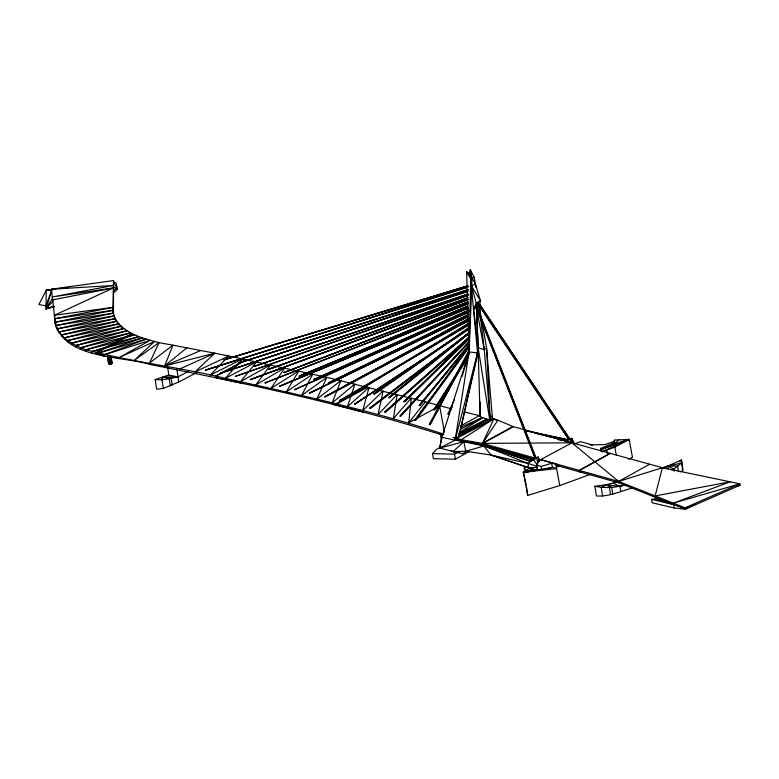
<?xml version="1.0" encoding="UTF-8"?>
<svg xmlns="http://www.w3.org/2000/svg" width="779" height="779" viewBox="0 0 779 779"><rect width="100%" height="100%" fill="white"/><g stroke="black" fill="none" stroke-linecap="round" stroke-linejoin="round"><path stroke-width="1.17" d="M469.552 349.401L429.336 424.224L429.794 424.925L469.503 351.066L441.868 437.331L439.677 448.081L455.131 440.125L469.104 351.933L469.143 333.996M480.253 402.052L480.078 416.531L490.205 420.397L492.435 418.45L486.583 347.901L479.241 306.235L480.497 300.85L475.365 283.829L469.299 273.01L466.631 271.871L469.104 351.933L462.122 376.374M600.901 450.778L600.93 448.324L614.193 442.647L614.436 443.981L601.174 449.649L601.154 451.333M113.987 316.401L112.887 310.305L113.549 280.586L51.424 289.194L54.598 316.663C57.646 359.82 120.949 355.351 149.753 364.436C248.335 383.901 347.025 404.681 442.842 435.227M113.471 314.55L113.549 280.586M469.104 351.933L470.73 278.95L466.631 271.871L472.093 278.171L469.104 351.933L477.566 352.945L478.442 351.027L476.427 307.734L478.384 301.989L478.374 304.599L568.709 439.492L569.897 438.986L479.251 303.625L478.744 303.781M55.874 289.067L46.224 290.246L46.019 308.844L54.287 306.829M491.948 416.122L492.406 419.199L493.915 418.82L497.859 420.222L513.507 426.717L662.413 467.721L739.826 483.837L740.05 485.22L685.257 509.193L674.108 507.976L652.15 502.767L651.614 499.388L655.606 498.891L673.562 504.549L674.108 507.976M602.264 451.771L614.806 447.156L629.12 439.414L614.436 443.981L614.612 440.096L629.12 439.414L632.47 457.37L628.332 459.318M680.661 471.821L682.667 470.759L682.813 468.656L681.44 459.98L662.306 468.51M479.163 304.141L479.251 303.625M456.056 452.219L439.668 448.081L441.868 437.331L455.131 440.125L455.306 438.071L458.802 436.853L477.566 352.945L470.73 278.95L474.245 277.314L470.302 269.807L469.299 273.01M458.821 436.815L478.442 351.027L473.613 309.234L476.261 303.128L480.497 300.85L471.519 286.039L475.365 283.829M535.076 458.461L536.118 457.916L535.076 458.461L475.511 305.972L476.339 304.978L475.511 305.972M477.566 352.945L455.131 440.125L482.688 444.77L535.007 459.386M465.287 366.227L469.299 352.332M54.199 306.585L46.019 308.844L51.638 290.586L51.424 289.194L113.442 285.474L52.3 296.935L113.383 287.948L54.374 315.281L55.075 323.616M108.709 363.111L109.615 364.095L112.01 363.374L111.076 357.142M477.108 354.416L478.442 351.027L477.741 345.029M163.347 388.419L178.732 382.002L177.924 376.909L163.259 377.026L161.993 379.87L163.347 388.419L156.696 389.208L155.167 379.558L168.712 375.03L177.924 376.909L188.372 371.456M440.661 445.88L439.677 448.081L463.826 441.722L484.158 445.939L530.48 461.363L534.754 458.305L538.201 457.059L539.633 461.363M447.935 413.99L454.498 399.432M448.723 413.522L452.112 407.154M450.272 410.075L452.268 405.655M46.224 290.246L38.95 304.501L45.805 305.894L51.638 290.586L46.224 290.246L52.261 289.632M430.514 423.932L429.404 424.107L430.514 423.932L468.919 352.488M539.613 469.912L537.335 469.279L536.575 465.18L540.061 459.522L556.605 464.157L557.121 466.923L559.38 466.095M52.816 306.351L46.019 308.844L52.514 298.318M467.799 357.668L434.916 409.803L433.815 409.812L468.53 354.766M433.815 409.812L451.275 382.917M452.56 380.882L466.046 359.489M467.332 357.454L468.617 355.419M475.628 306.176L473.613 309.234L476.427 307.734L484.285 349.781L490.215 420.407M476.368 305.047L478.384 301.989M497.859 420.222L482.474 443.378L482.688 444.77L491.101 455.043L535.494 470.127M612.907 442.579L614.612 440.096M469.581 346.645L415.976 420.173L414.886 420.183L469.455 345.321M414.886 420.183L468.276 347.561M450.155 408.508L425.441 401.798L408.693 422.793L408.917 424.185M469.591 344.785L419.988 405.567L419.229 405.567L469.201 344.318M419.229 405.567L469.698 344.152M467.517 290.275L239.124 362.897L225.374 378.312C179.306 367.104 131.787 362.089 86.05 349.771C73.012 344.951 58.065 337.025 54.851 322.233L112.887 310.305L113.111 311.697M46.019 308.844L52.855 301.278M468.968 451.674L455.364 459.211L433.358 458.656L432.559 453.612L435.812 450.048L439.522 447.467M469.562 341.893L400.883 416.005L400.085 416.044L469.455 341.183M400.085 416.044L469.64 341.221M117.317 289.223L114.571 292.154L113.598 289.33L117.317 289.223L116.246 283.128L113.773 281.969L117.317 289.223L113.656 286.867M450.973 450.437L453.047 451.577L463.301 453.797L465.774 451.245L484.158 445.939L527.958 463.408L536.965 466.348M466.903 451.031L463.301 453.797M679.785 461.684L681.44 459.98L682.667 470.759M161.798 378.487L163.259 377.026L171.205 378.38L177.924 376.909L176.93 368.983M468.919 339.196L405.051 401.584L403.941 401.643L469.211 337.891M403.941 401.643L462.911 344.299M466.397 340.9L468.997 338.359M239.124 362.897L242.727 358.856L210.184 375.108L228.744 355.993L214.77 353.199L194.993 371.973L228.744 355.993L326.849 377.348L425.441 401.798M614.436 443.981L619.062 439.619M455.462 451.801L453.047 451.577L463.826 441.722L465.774 451.245L491.101 455.043L527.958 463.408L534.754 458.305L533.508 459.24C507.645 451.041 481.393 444.566 454.858 439.268L454.634 437.876M469.503 337.619L385.8 412.072L384.787 412.033L469.416 336.762M384.787 412.033L469.649 336.918M533.839 459.065L535.475 458.052M186.863 347.804L164.671 365.945L172.928 345.194L214.77 353.199L179.832 368.915M477.878 345.263L478.121 347.648L484.285 349.781L486.583 347.901L490.234 420.378M468.568 333.772L389.724 397.679L388.653 397.689L469.016 332.536M388.653 397.689L468.744 333.013M468.539 334.025L370.901 408.108L369.791 408.157L468.393 333.344M369.791 408.157L468.656 333.266M468.53 328.65L374.874 393.931L373.813 393.911L468.169 328.144M373.813 393.911L468.831 327.891M468.461 329.575L354.601 404.233L468.345 329.098M354.601 404.233L468.549 329.001M527.889 471.879L530.781 469.98L532.632 470.487L537.335 469.279L523.391 472.317L527.695 495.376L559.77 485.59L590.521 474.294M572.623 443.134L571.932 438.373L564.6 441.323L568.271 439.113L571.932 438.373L574.327 443.533M467.39 306.78L299.136 376.13L467.575 306.176M459.337 432.588L482.863 417.622M329.614 382.82L328.504 382.898L468.578 314.794M468.763 323.694L359.771 390.152L358.7 390.162L469.026 322.964M564.6 441.323L568.271 439.113L567.258 439.736L526.526 430.884L567.54 439.59M468.393 325.33L340.686 400.435L339.586 400.484L468.52 324.668M339.586 400.484L340.686 400.435M537.14 464.488L532.992 459.318L538.201 457.059L538.659 461.509M468.286 316.761L309.458 393.161L468.413 316.157M468.208 308.25L279.69 386.218L468.325 307.695M579.518 470.497L610.288 453.359M512.923 426.464L482.474 443.378L461.226 439.697L452.998 437.389M649.618 464.196L618.643 481.432L538.27 458.967M432.559 453.612L454.566 454.167L458.013 452.248M266.165 382.82L265.074 382.869L468.169 304.014M610.123 453.32L579.128 470.389L579.342 471.782L581.757 471.704M467.78 287.208L205.578 370.113L468.14 286.672M366.831 386.9L335.778 403.834M367.707 387.124L336.664 404.058M448.782 413.396L448.022 413.815L449.113 413.795M460.574 425.977L479.406 415.655L480.585 415.83M468.091 319.439L343.812 386.511L468.822 318.553M343.812 386.511L468.276 318.874M458.286 435.889L488.18 419.647M574.951 443.631L580.579 441.664L592.186 444.858L604.786 444.585L612.09 442.073L614.193 442.647M540.714 459.659L571.922 442.803L618.643 481.432L685.033 507.801L739.826 483.837L673.348 503.156L730.108 481.812L655.139 495.931L662.413 467.721L618.643 481.432L618.857 482.824L685.257 509.193L695.014 504.276M95.71 352.751L132.05 333.48M467.945 302.369L283.829 372.615L468.16 301.804M513.507 426.717L482.474 443.378L535.309 458.14M246.417 359.625L221.44 373.005M215.442 376.218L221.08 373.199M477.371 307.238L479.241 306.235L484.285 349.781M460.37 429.414L482.649 417.544M96.479 354.289L96.255 352.906L132.693 333.802M468.325 321.045L325.671 396.813L324.6 396.813L468.208 320.539M324.6 396.813L468.471 320.432M246.855 359.723L215.627 376.247L215.841 377.64L240.808 382.986M458.802 433.64L486.524 419.024M178.732 382.002L196.493 372.722M358.7 390.162L359.771 390.152M467.897 291.414L220.496 373.219L468.179 290.859M314.92 379.47L313.84 379.5L469.016 310.305M467.945 294.472L254.295 366.325L468.179 293.936M467.381 298.454L268.667 369.314L467.624 297.899M468.15 286.059L223.943 359.859L467.225 285.922M526.682 466.981L524.209 468.062L525.708 470.263L530.528 467.848M458.052 452.657L459.074 452.151M295.679 389.636L294.608 389.656L468.237 312.506M328.504 382.898L468.724 314.171M458.987 433.806L488.014 419.579M458.529 435.987L493.915 418.82L496.418 420.494M309.458 393.161L468.091 316.371M468.111 299.808L250.341 379.607L468.257 299.282M602.225 451.684L629.12 439.414L601.174 449.649L600.93 448.324M460.35 427.535L482.454 417.466M236.446 376.364L235.394 376.364L468.004 295.611M313.84 379.5L468.695 309.993M294.608 389.656L469.104 311.649M200.816 350.472L164.671 365.945L214.77 353.199M624.466 484.635C615.303 488.238 604.504 488.073 594.903 486.31L596.432 495.96C608.896 496.856 620.581 491.198 632.344 487.995M663.416 468.013L667.866 466.134L681.45 463.067L673.893 469.046L671.693 469.941M299.136 376.13L468.13 306.098M279.69 386.218L467.887 307.987M265.074 382.869L468.286 303.479M283.829 372.615L467.585 302.145M104.191 354.805L146.16 339.118L159.004 342.653L172.928 345.194L149.529 363.043L159.004 342.653L134.407 360.219L154.476 341.514L119.294 357.473L150.191 340.335L104.191 354.805L104.415 356.198L96.255 352.906M250.341 379.607L467.721 299.564M536.575 465.18L541.132 466.436L551.629 463.271L556.605 464.157M268.667 369.314L468.218 297.802M235.394 376.364L468.218 295.085M97.755 353.325L142.401 337.882L146.16 339.118L97.755 353.325L104.415 356.198M254.295 366.325L467.624 294.258M220.496 373.219L467.429 291.249M91.708 351.641L138.905 336.616L142.401 337.882L91.708 351.641L91.922 353.023M467.731 289.759L239.776 362.858M238.686 362.917L468.354 289.73M205.578 370.113L467.293 287.1M526.156 484.996L523.391 472.317L530.781 469.98M594.903 486.31L606.763 484.567L618.234 481.763M662.092 467.955L667.866 466.134L677.584 466.105L678.48 471.753M624.622 485.083L620.016 486.534L606.763 484.567L601.261 487.566L602.615 496.106M86.05 349.771L134.631 334.775L138.905 336.616L86.05 349.771L86.274 351.154M223.943 359.859L467.877 285.874M548.192 468.637L552.399 467.371L556.596 468.539L523.391 472.317L532.632 470.487M80.821 347.716L130.716 332.808L134.631 334.775L80.821 347.716L81.045 349.109M736.554 486.242L740.05 485.22M76.03 345.487L127.162 330.724L130.716 332.808L76.03 345.487L76.254 346.879M71.687 343.091L123.988 328.514L127.162 330.724L71.687 343.091L71.911 344.474M67.812 340.53L121.193 326.197L123.988 328.514L67.812 340.53L68.036 341.913M64.628 339.196L64.414 337.813L118.797 323.772L121.193 326.197L121.417 327.589M61.716 336.343L61.492 334.951L116.801 321.25L118.797 323.772L119.021 325.164M59.077 331.951L115.204 318.64L116.801 321.25L59.077 331.951L59.292 333.344M57.373 330.218L57.159 328.826L114.026 315.933L116.49 321.766M55.971 326.976L55.747 325.583L113.247 313.158L115.428 320.023M64.414 337.813L121.193 326.197M492.435 418.469L493.915 418.82L482.474 443.378L571.922 442.803L570.267 439.375L565.72 440.651L534.998 433.241M52.631 299.886L113.383 287.948M54.696 320.169L54.472 318.777L112.945 307.393L113.159 308.786M61.492 334.951L118.797 323.772M57.159 328.826L115.204 318.64M528.016 471.879L523.391 472.317L552.399 467.371L551.629 463.271M55.747 325.583L114.026 315.933M54.851 322.233L113.247 313.158M523.391 472.317L536.137 470.428M54.472 318.777L112.887 310.305M112.945 307.393L54.374 315.281L54.598 316.663M59.486 288.619L61.901 288.327M65.524 287.879L67.929 287.587M536.848 467.312L528.571 468.13L527.958 463.408M530.324 471.655L532.641 471.431M457.458 440.018L455.131 440.125L456.728 439.823L456.504 438.431L493.915 418.82L461.226 439.697L461.441 441.089L463.826 441.722L457.458 440.018L457.244 438.626M453.047 451.577L465.774 451.245M530.48 461.363L482.688 444.77L485.113 444.751M155.167 379.558L161.993 379.87L171.205 378.38L172.286 385.186M565.642 441.537L571.922 442.803M590.005 444.809L592.332 445.306M651.614 499.388L673.562 504.549M464.196 411.935L479.406 415.655M332.331 404.301L362.926 412.023M557.657 439.522L561.123 440.427M556.07 465.277L618.857 482.824M163.259 377.026L169.209 378.721L170.358 385.965M482.688 444.77L532.038 460.058M443.757 434.215C372.352 410.63 298.688 394.69 225.374 378.312L256.719 361.777L240.584 381.593L270.722 364.767L255.814 384.953L284.734 367.815L271.043 388.4L298.766 370.931L286.292 391.915L312.798 374.105L301.551 395.498L326.849 377.348L316.829 399.169L340.9 380.649L332.107 402.918L354.971 384.018L347.405 406.735L369.042 387.445L362.712 410.64L383.132 390.941L378.029 414.613L397.222 394.495L393.356 418.664L411.331 398.108L408.693 422.793L439.629 405.927L444.449 432.189M491.101 455.043L525.562 466.582M526.77 466.991L534.55 469.591M613.618 483.214L620.016 486.534L620.824 491.627M525.708 470.263L527.451 471.733M478.9 303.596L569.702 439.181M478.462 304.092L569.098 439.434M570.267 439.375L571.903 443.563M476.339 304.978L536.098 457.984M476.144 305.874L535.173 456.991M475.852 305.339L535.582 458.256M536.449 458.062L537.831 462.57M471.519 286.039L476.261 303.128M471.159 273.332L470.302 269.807L472.093 278.171M614.806 447.156L616.286 455.111M606.705 450.135L607.338 453.544M555.826 464.45L559.77 485.59M541.132 466.436L541.707 469.513M524.209 468.062L525.075 472.717M526.575 487.264L527.695 495.376M474.245 277.314L475.979 287.373M477.916 342.809L478.121 347.648L489.777 420.251M685.033 507.801L685.257 509.193M674.244 471.266L673.893 469.046L667.866 466.134L668.187 469.231M655.363 497.314L655.606 498.891M612.771 494.022L611.69 487.216L606.763 484.567L609.363 487.323L610.502 494.568M454.566 454.167L455.364 459.211M440.271 433.397L441.381 440.388M111.085 357.59L112.01 363.374M110.959 358.136L111.514 361.612M110.628 356.675L111.728 363.618M110.258 356.86L111.358 363.803M110.199 356.889L111.3 363.832M109.479 355.886L110.754 363.997M108.894 355.984L110.18 364.085M108.33 355.993L109.615 364.095M107.853 355.925L109.138 364.027M107.609 356.159L108.807 363.881M107.463 356.315L108.534 363.559M167.806 367.834L168.712 375.03M476.427 307.734L477.809 340.394M479.241 306.235L479.319 308.63M478.121 347.648L480.078 416.531M254.762 365.74L253.964 366.149L254.762 365.74"/></g></svg>
